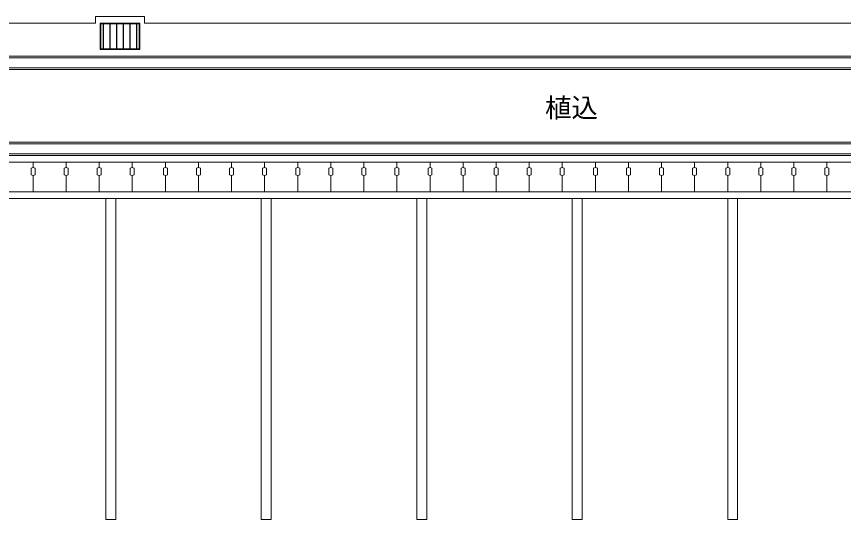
# Model space of a CAD drawing. Units: millimetres at full size, sheet at 1:200; details may follow other scales. Extents: x -96239 to 62349, y -170536 to 17264.
# Drawn here: x -24327 to -11827, y -118031 to -110431 of the extents above; entities that cross this region are included whole.
import ezdxf
from ezdxf.enums import TextEntityAlignment as Align

# ---------------------------------------------------------------- set-up
doc = ezdxf.new("R2010")
doc.units = ezdxf.units.MM
doc.header["$LTSCALE"] = 200
doc.layers.add('0-9_外景', color=7, linetype='Continuous', lineweight=9)
doc.layers.add('0-C_タイル・側溝', color=7, linetype='Continuous', lineweight=9)
doc.layers.add('0-E_屋外名', color=7, linetype='Continuous')
doc.styles.add('・', font='')
doc.styles.get('・').set_extended_font_data('・')

msp = doc.modelspace()

# ---------------------------------------------------------------- linework, layer by layer
at = {"layer": '0-9_外景'}
for p, q in [((13123.7, -111031.2), (-42626.6, -111031.2)), ((13123.7, -111056.2), (-42626.6, -111056.2)), ((13123.7, -111206.2), (-42626.6, -111206.2)), ((13123.7, -111231.2), (-42626.6, -111231.2)), ((14437, -112356.2), (-43939.9, -112356.2)), ((-43911.1, -112331.2), (14408.2, -112331.2)), ((14423.7, -112531.2), (-44126.6, -112531.2)), ((14598.4, -112506.2), (-44101.3, -112506.2)), ((-22976.6, -113181.2), (-22826.6, -113181.2)), ((-22976.6, -118031.2), (-22976.6, -113181.2)), ((-22826.6, -118031.2), (-22826.6, -113181.2)), ((-20626.6, -118031.2), (-20626.6, -113181.2)), ((-20476.6, -113181.2), (-20626.6, -113181.2)), ((-20476.6, -118031.2), (-20476.6, -113181.2)), ((-18276.6, -113181.2), (-18126.6, -113181.2)), ((-18276.6, -118031.2), (-18276.6, -113181.2)), ((-18126.6, -118031.2), (-18126.6, -113181.2)), ((-15926.6, -118031.2), (-15926.6, -113181.2)), ((-15776.6, -113181.2), (-15926.6, -113181.2)), ((-15776.6, -118031.2), (-15776.6, -113181.2)), ((-13576.6, -113181.2), (-13426.6, -113181.2)), ((-13576.6, -118031.2), (-13576.6, -113181.2)), ((-13426.6, -118031.2), (-13426.6, -113181.2)), ((-22976.6, -118031.2), (-22826.6, -118031.2)), ((-20476.6, -118031.2), (-20626.6, -118031.2)), ((-18276.6, -118031.2), (-18126.6, -118031.2)), ((-15776.6, -118031.2), (-15926.6, -118031.2)), ((-13576.6, -118031.2), (-13426.6, -118031.2))]:
    msp.add_line(p, q, dxfattribs=at)
at = {"layer": '0-C_タイル・側溝'}
for p, q in [((-22392.6, -110431.2), (-22392.6, -110529.7)), ((-23132.6, -110529.7), (-41650.6, -110529.7)), ((-9872.6, -110529.7), (-22392.6, -110529.7)), ((13123.7, -111029.7), (-44126.6, -111029.7)), ((-45576.6, -112531.2), (14423.7, -112531.2)), ((-24076.6, -112831.2), (-24106.6, -112821.2)), ((-24076.6, -112831.2), (-24046.6, -112821.2)), ((-24076.6, -113081.2), (-24076.6, -112831.2)), ((-23576.6, -112831.2), (-23606.6, -112821.2)), ((-23576.6, -112831.2), (-23546.6, -112821.2)), ((-23576.6, -113081.2), (-23576.6, -112831.2)), ((-23076.6, -112831.2), (-23106.6, -112821.2)), ((-23076.6, -112831.2), (-23046.6, -112821.2)), ((-23076.6, -113081.2), (-23076.6, -112831.2)), ((-22576.6, -112831.2), (-22606.6, -112821.2)), ((-22576.6, -112831.2), (-22546.6, -112821.2)), ((-22576.6, -113081.2), (-22576.6, -112831.2)), ((-22076.6, -112831.2), (-22106.6, -112821.2)), ((-22076.6, -112831.2), (-22046.6, -112821.2)), ((-22076.6, -113081.2), (-22076.6, -112831.2)), ((-21576.6, -112831.2), (-21606.6, -112821.2)), ((-21576.6, -112831.2), (-21546.6, -112821.2)), ((-21576.6, -113081.2), (-21576.6, -112831.2)), ((-21076.6, -112831.2), (-21106.6, -112821.2)), ((-21076.6, -112831.2), (-21046.6, -112821.2)), ((-21076.6, -113081.2), (-21076.6, -112831.2)), ((-20576.6, -112831.2), (-20606.6, -112821.2)), ((-20576.6, -112831.2), (-20546.6, -112821.2)), ((-20576.6, -113081.2), (-20576.6, -112831.2)), ((-20076.6, -112831.2), (-20106.6, -112821.2)), ((-20076.6, -112831.2), (-20046.6, -112821.2)), ((-20076.6, -113081.2), (-20076.6, -112831.2)), ((-19576.6, -112831.2), (-19606.6, -112821.2)), ((-19576.6, -112831.2), (-19546.6, -112821.2)), ((-19576.6, -113081.2), (-19576.6, -112831.2)), ((-19076.6, -112831.2), (-19106.6, -112821.2)), ((-19076.6, -112831.2), (-19046.6, -112821.2)), ((-19076.6, -113081.2), (-19076.6, -112831.2)), ((-18576.6, -112831.2), (-18606.6, -112821.2)), ((-18576.6, -112831.2), (-18546.6, -112821.2)), ((-18576.6, -113081.2), (-18576.6, -112831.2)), ((-18076.6, -112831.2), (-18106.6, -112821.2)), ((-18076.6, -112831.2), (-18046.6, -112821.2)), ((-18076.6, -113081.2), (-18076.6, -112831.2)), ((-17576.6, -112831.2), (-17606.6, -112821.2)), ((-17576.6, -112831.2), (-17546.6, -112821.2)), ((-17576.6, -113081.2), (-17576.6, -112831.2)), ((-17076.6, -112831.2), (-17106.6, -112821.2)), ((-17076.6, -112831.2), (-17046.6, -112821.2)), ((-17076.6, -113081.2), (-17076.6, -112831.2)), ((-16576.6, -112831.2), (-16606.6, -112821.2)), ((-16576.6, -112831.2), (-16546.6, -112821.2)), ((-16576.6, -113081.2), (-16576.6, -112831.2)), ((-16076.6, -112831.2), (-16106.6, -112821.2)), ((-16076.6, -112831.2), (-16046.6, -112821.2)), ((-16076.6, -113081.2), (-16076.6, -112831.2)), ((-15576.6, -112831.2), (-15606.6, -112821.2)), ((-15576.6, -112831.2), (-15546.6, -112821.2)), ((-15576.6, -113081.2), (-15576.6, -112831.2)), ((-15076.6, -112831.2), (-15106.6, -112821.2)), ((-15076.6, -112831.2), (-15046.6, -112821.2)), ((-15076.6, -113081.2), (-15076.6, -112831.2)), ((-14576.6, -112831.2), (-14606.6, -112821.2)), ((-14576.6, -112831.2), (-14546.6, -112821.2)), ((-14576.6, -113081.2), (-14576.6, -112831.2)), ((-14076.6, -112831.2), (-14106.6, -112821.2)), ((-14076.6, -112831.2), (-14046.6, -112821.2)), ((-14076.6, -113081.2), (-14076.6, -112831.2)), ((-13576.6, -112831.2), (-13606.6, -112821.2)), ((-13576.6, -112831.2), (-13546.6, -112821.2)), ((-13576.6, -113081.2), (-13576.6, -112831.2)), ((-13076.6, -112831.2), (-13106.6, -112821.2)), ((-13076.6, -112831.2), (-13046.6, -112821.2)), ((-13076.6, -113081.2), (-13076.6, -112831.2)), ((-12576.6, -112831.2), (-12606.6, -112821.2)), ((-12576.6, -112831.2), (-12546.6, -112821.2)), ((-12576.6, -113081.2), (-12576.6, -112831.2)), ((-12076.6, -112831.2), (-12106.6, -112821.2)), ((-12076.6, -112831.2), (-12046.6, -112821.2)), ((-12076.6, -113081.2), (-12076.6, -112831.2)), ((-45576.6, -113181.2), (14423.7, -113181.2))]:
    msp.add_line(p, q, dxfattribs=at)
at = {"layer": '0-C_タイル・側溝', "color": 4, "lineweight": 5}
for p, q in [((-23062.6, -110531.2), (-22462.6, -110531.2)), ((-23057.6, -110536.2), (-23057.6, -110926.2)), ((-23057.6, -110536.2), (-22467.6, -110536.2)), ((-23052.6, -110541.2), (-23052.6, -110921.2)), ((-23052.6, -110541.2), (-22499.8, -110541.2)), ((-23015.1, -110541.2), (-23015.1, -110921.2)), ((-23010.1, -110541.2), (-23010.1, -110921.2)), ((-22915.1, -110541.2), (-22915.1, -110921.2)), ((-22910.1, -110541.2), (-22910.1, -110921.2)), ((-22815.1, -110541.2), (-22815.1, -110921.2)), ((-22810.1, -110541.2), (-22810.1, -110921.2)), ((-22715.1, -110541.2), (-22715.1, -110921.2)), ((-22710.1, -110541.2), (-22710.1, -110921.2)), ((-22615.1, -110541.2), (-22615.1, -110921.2)), ((-22610.1, -110541.2), (-22610.1, -110921.2)), ((-22515.1, -110541.2), (-22515.1, -110921.2)), ((-22510.1, -110541.2), (-22472.6, -110541.2)), ((-22510.1, -110541.2), (-22510.1, -110921.2)), ((-22472.6, -110541.2), (-22472.6, -110921.2)), ((-22467.6, -110536.2), (-22467.6, -110926.2)), ((-22462.6, -110531.2), (-22462.6, -110931.2)), ((-23057.6, -110926.2), (-22467.6, -110926.2)), ((-23052.6, -110921.2), (-22495.6, -110921.2)), ((-22510.1, -110921.2), (-22472.6, -110921.2))]:
    msp.add_line(p, q, dxfattribs=at)
at = {"layer": '0-C_タイル・側溝'}
for points in [[(-22392.6, -110431.2), (-23132.6, -110431.2), (-23132.6, -110529.7)], [(-24576.6, -112631.2), (-24076.6, -112631.2), (-24076.6, -112711.2), (-24106.6, -112721.2), (-24106.6, -112821.2)], [(-24076.6, -112631.2), (-23576.6, -112631.2), (-23576.6, -112711.2), (-23606.6, -112721.2), (-23606.6, -112821.2)], [(-24076.6, -112631.2), (-24076.6, -112711.2), (-24046.6, -112721.2), (-24046.6, -112821.2)], [(-23576.6, -112631.2), (-23076.6, -112631.2), (-23076.6, -112711.2), (-23106.6, -112721.2), (-23106.6, -112821.2)], [(-23576.6, -112631.2), (-23576.6, -112711.2), (-23546.6, -112721.2), (-23546.6, -112821.2)], [(-23076.6, -112631.2), (-22576.6, -112631.2), (-22576.6, -112711.2), (-22606.6, -112721.2), (-22606.6, -112821.2)], [(-23076.6, -112631.2), (-23076.6, -112711.2), (-23046.6, -112721.2), (-23046.6, -112821.2)], [(-22576.6, -112631.2), (-22076.6, -112631.2), (-22076.6, -112711.2), (-22106.6, -112721.2), (-22106.6, -112821.2)], [(-22576.6, -112631.2), (-22576.6, -112711.2), (-22546.6, -112721.2), (-22546.6, -112821.2)], [(-22076.6, -112631.2), (-21576.6, -112631.2), (-21576.6, -112711.2), (-21606.6, -112721.2), (-21606.6, -112821.2)], [(-22076.6, -112631.2), (-22076.6, -112711.2), (-22046.6, -112721.2), (-22046.6, -112821.2)], [(-21576.6, -112631.2), (-21076.6, -112631.2), (-21076.6, -112711.2), (-21106.6, -112721.2), (-21106.6, -112821.2)], [(-21576.6, -112631.2), (-21576.6, -112711.2), (-21546.6, -112721.2), (-21546.6, -112821.2)], [(-21076.6, -112631.2), (-20576.6, -112631.2), (-20576.6, -112711.2), (-20606.6, -112721.2), (-20606.6, -112821.2)], [(-21076.6, -112631.2), (-21076.6, -112711.2), (-21046.6, -112721.2), (-21046.6, -112821.2)], [(-20576.6, -112631.2), (-20076.6, -112631.2), (-20076.6, -112711.2), (-20106.6, -112721.2), (-20106.6, -112821.2)], [(-20576.6, -112631.2), (-20576.6, -112711.2), (-20546.6, -112721.2), (-20546.6, -112821.2)], [(-20076.6, -112631.2), (-19576.6, -112631.2), (-19576.6, -112711.2), (-19606.6, -112721.2), (-19606.6, -112821.2)], [(-20076.6, -112631.2), (-20076.6, -112711.2), (-20046.6, -112721.2), (-20046.6, -112821.2)], [(-19576.6, -112631.2), (-19076.6, -112631.2), (-19076.6, -112711.2), (-19106.6, -112721.2), (-19106.6, -112821.2)], [(-19576.6, -112631.2), (-19576.6, -112711.2), (-19546.6, -112721.2), (-19546.6, -112821.2)], [(-19076.6, -112631.2), (-18576.6, -112631.2), (-18576.6, -112711.2), (-18606.6, -112721.2), (-18606.6, -112821.2)], [(-19076.6, -112631.2), (-19076.6, -112711.2), (-19046.6, -112721.2), (-19046.6, -112821.2)], [(-18576.6, -112631.2), (-18076.6, -112631.2), (-18076.6, -112711.2), (-18106.6, -112721.2), (-18106.6, -112821.2)], [(-18576.6, -112631.2), (-18576.6, -112711.2), (-18546.6, -112721.2), (-18546.6, -112821.2)], [(-18076.6, -112631.2), (-17576.6, -112631.2), (-17576.6, -112711.2), (-17606.6, -112721.2), (-17606.6, -112821.2)], [(-18076.6, -112631.2), (-18076.6, -112711.2), (-18046.6, -112721.2), (-18046.6, -112821.2)], [(-17576.6, -112631.2), (-17076.6, -112631.2), (-17076.6, -112711.2), (-17106.6, -112721.2), (-17106.6, -112821.2)], [(-17576.6, -112631.2), (-17576.6, -112711.2), (-17546.6, -112721.2), (-17546.6, -112821.2)], [(-17076.6, -112631.2), (-16576.6, -112631.2), (-16576.6, -112711.2), (-16606.6, -112721.2), (-16606.6, -112821.2)], [(-17076.6, -112631.2), (-17076.6, -112711.2), (-17046.6, -112721.2), (-17046.6, -112821.2)], [(-16576.6, -112631.2), (-16076.6, -112631.2), (-16076.6, -112711.2), (-16106.6, -112721.2), (-16106.6, -112821.2)], [(-16576.6, -112631.2), (-16576.6, -112711.2), (-16546.6, -112721.2), (-16546.6, -112821.2)], [(-16076.6, -112631.2), (-15576.6, -112631.2), (-15576.6, -112711.2), (-15606.6, -112721.2), (-15606.6, -112821.2)], [(-16076.6, -112631.2), (-16076.6, -112711.2), (-16046.6, -112721.2), (-16046.6, -112821.2)], [(-15576.6, -112631.2), (-15076.6, -112631.2), (-15076.6, -112711.2), (-15106.6, -112721.2), (-15106.6, -112821.2)], [(-15576.6, -112631.2), (-15576.6, -112711.2), (-15546.6, -112721.2), (-15546.6, -112821.2)], [(-15076.6, -112631.2), (-14576.6, -112631.2), (-14576.6, -112711.2), (-14606.6, -112721.2), (-14606.6, -112821.2)], [(-15076.6, -112631.2), (-15076.6, -112711.2), (-15046.6, -112721.2), (-15046.6, -112821.2)], [(-14576.6, -112631.2), (-14076.6, -112631.2), (-14076.6, -112711.2), (-14106.6, -112721.2), (-14106.6, -112821.2)], [(-14576.6, -112631.2), (-14576.6, -112711.2), (-14546.6, -112721.2), (-14546.6, -112821.2)], [(-14076.6, -112631.2), (-13576.6, -112631.2), (-13576.6, -112711.2), (-13606.6, -112721.2), (-13606.6, -112821.2)], [(-14076.6, -112631.2), (-14076.6, -112711.2), (-14046.6, -112721.2), (-14046.6, -112821.2)], [(-13576.6, -112631.2), (-13076.6, -112631.2), (-13076.6, -112711.2), (-13106.6, -112721.2), (-13106.6, -112821.2)], [(-13576.6, -112631.2), (-13576.6, -112711.2), (-13546.6, -112721.2), (-13546.6, -112821.2)], [(-13076.6, -112631.2), (-12576.6, -112631.2), (-12576.6, -112711.2), (-12606.6, -112721.2), (-12606.6, -112821.2)], [(-13076.6, -112631.2), (-13076.6, -112711.2), (-13046.6, -112721.2), (-13046.6, -112821.2)], [(-12576.6, -112631.2), (-12076.6, -112631.2), (-12076.6, -112711.2), (-12106.6, -112721.2), (-12106.6, -112821.2)], [(-12576.6, -112631.2), (-12576.6, -112711.2), (-12546.6, -112721.2), (-12546.6, -112821.2)], [(-12076.6, -112631.2), (-11576.6, -112631.2), (-11576.6, -112711.2), (-11606.6, -112721.2), (-11606.6, -112821.2)], [(-12076.6, -112631.2), (-12076.6, -112711.2), (-12046.6, -112721.2), (-12046.6, -112821.2)], [(-24576.6, -113081.2), (-24076.6, -113081.2), (-24076.6, -112831.2)], [(-24076.6, -113081.2), (-23576.6, -113081.2), (-23576.6, -112831.2)], [(-23576.6, -113081.2), (-23076.6, -113081.2), (-23076.6, -112831.2)], [(-23076.6, -113081.2), (-22576.6, -113081.2), (-22576.6, -112831.2)], [(-22576.6, -113081.2), (-22076.6, -113081.2), (-22076.6, -112831.2)], [(-22076.6, -113081.2), (-21576.6, -113081.2), (-21576.6, -112831.2)], [(-21576.6, -113081.2), (-21076.6, -113081.2), (-21076.6, -112831.2)], [(-21076.6, -113081.2), (-20576.6, -113081.2), (-20576.6, -112831.2)], [(-20576.6, -113081.2), (-20076.6, -113081.2), (-20076.6, -112831.2)], [(-20076.6, -113081.2), (-19576.6, -113081.2), (-19576.6, -112831.2)], [(-19576.6, -113081.2), (-19076.6, -113081.2), (-19076.6, -112831.2)], [(-19076.6, -113081.2), (-18576.6, -113081.2), (-18576.6, -112831.2)], [(-18576.6, -113081.2), (-18076.6, -113081.2), (-18076.6, -112831.2)], [(-18076.6, -113081.2), (-17576.6, -113081.2), (-17576.6, -112831.2)], [(-17576.6, -113081.2), (-17076.6, -113081.2), (-17076.6, -112831.2)], [(-17076.6, -113081.2), (-16576.6, -113081.2), (-16576.6, -112831.2)], [(-16576.6, -113081.2), (-16076.6, -113081.2), (-16076.6, -112831.2)], [(-16076.6, -113081.2), (-15576.6, -113081.2), (-15576.6, -112831.2)], [(-15576.6, -113081.2), (-15076.6, -113081.2), (-15076.6, -112831.2)], [(-15076.6, -113081.2), (-14576.6, -113081.2), (-14576.6, -112831.2)], [(-14576.6, -113081.2), (-14076.6, -113081.2), (-14076.6, -112831.2)], [(-14076.6, -113081.2), (-13576.6, -113081.2), (-13576.6, -112831.2)], [(-13576.6, -113081.2), (-13076.6, -113081.2), (-13076.6, -112831.2)], [(-13076.6, -113081.2), (-12576.6, -113081.2), (-12576.6, -112831.2)], [(-12576.6, -113081.2), (-12076.6, -113081.2), (-12076.6, -112831.2)], [(-12076.6, -113081.2), (-11576.6, -113081.2), (-11576.6, -112831.2)]]:
    msp.add_lwpolyline(points, dxfattribs=at)
at = {"layer": '0-C_タイル・側溝', "color": 4, "lineweight": 5}
msp.add_lwpolyline([(-23062.6, -110531.2), (-23062.6, -110931.2), (-22462.6, -110931.2)], dxfattribs=at)

# ---------------------------------------------------------------- texts
at = {"layer": '0-E_屋外名', "style": '・'}
msp.add_text('植込', height=293.3, dxfattribs=at).set_placement((-16338.1, -112043.4), align=Align.BOTTOM_LEFT)

doc.saveas('drawing.dxf')
